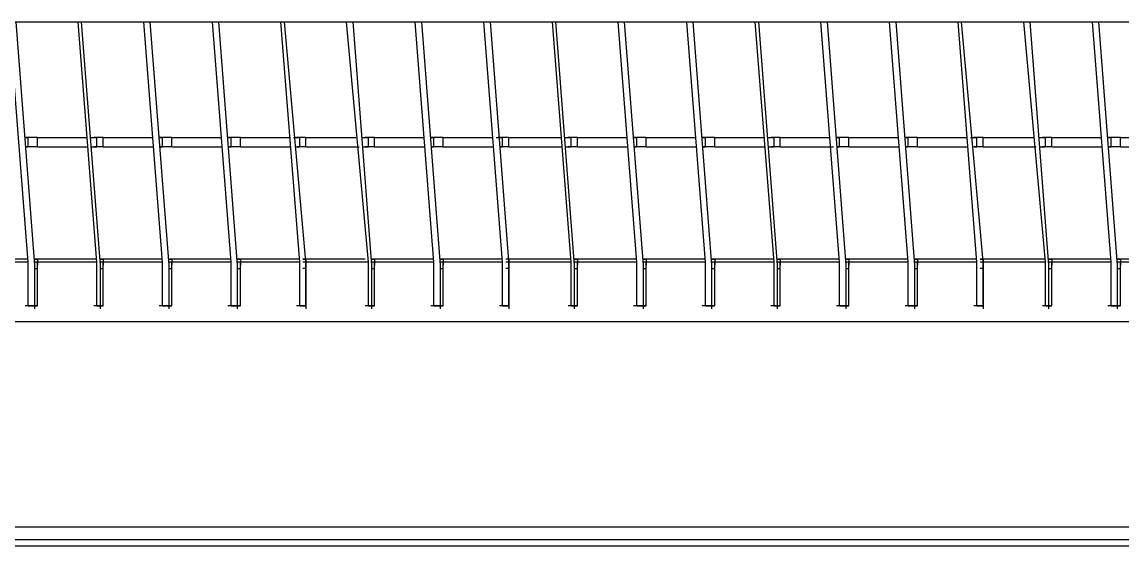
# Model space of a CAD drawing. Header units: inches. Extents: x 13215 to 16529, y 27038 to 34809.
# Drawn here: x 14314.6 to 14736.8, y 27547.4 to 27748.6 of the extents above; entities that cross this region are included whole.
import ezdxf

# ---------------------------------------------------------------- set-up
doc = ezdxf.new("R2010")
doc.units = ezdxf.units.IN
doc.header["$MEASUREMENT"] = 0
doc.layers.add('MAQUINAS', color=181, linetype='Continuous')

msp = doc.modelspace()

# ---------------------------------------------------------------- linework, layer by layer
at = {"layer": 'MAQUINAS'}
for points in [[(14179.24, 27748.64), (15400.96, 27748.64)], [(14316.99, 27656.41), (14309.8, 27748.64)], [(14312.19, 27748.64), (14319.38, 27655.22)], [(14343.34, 27656.41), (14336.15, 27748.64)], [(14337.35, 27748.64), (14344.53, 27655.22)], [(14368.49, 27656.41), (14361.3, 27748.64)], [(14363.7, 27748.64), (14370.89, 27655.22)], [(14394.84, 27656.41), (14387.65, 27748.64)], [(14390.05, 27748.64), (14397.24, 27655.22)], [(14421.19, 27656.41), (14414, 27748.64)], [(14415.2, 27748.64), (14423.59, 27655.22)], [(14447.54, 27656.41), (14439.16, 27748.64)], [(14441.55, 27748.64), (14448.74, 27655.22)], [(14472.7, 27656.41), (14465.51, 27748.64)], [(14467.9, 27748.64), (14475.09, 27655.22)], [(14499.05, 27656.41), (14491.86, 27748.64)], [(14494.25, 27748.64), (14501.44, 27655.22)], [(14525.4, 27656.41), (14518.21, 27748.64)], [(14519.41, 27748.64), (14526.59, 27655.22)], [(14550.55, 27656.41), (14543.36, 27748.64)], [(14545.76, 27748.64), (14552.95, 27655.22)], [(14576.9, 27656.41), (14569.71, 27748.64)], [(14572.11, 27748.64), (14579.3, 27655.22)], [(14603.25, 27656.41), (14596.06, 27748.64)], [(14597.26, 27748.64), (14604.45, 27655.22)], [(14628.4, 27656.41), (14621.22, 27748.64)], [(14623.61, 27748.64), (14630.8, 27655.22)], [(14654.76, 27656.41), (14647.57, 27748.64)], [(14649.96, 27748.64), (14657.15, 27655.22)], [(14681.11, 27656.41), (14673.92, 27748.64)], [(14675.12, 27748.64), (14683.5, 27655.22)], [(14707.46, 27656.41), (14699.07, 27748.64)], [(14701.47, 27748.64), (14708.65, 27655.22)], [(14732.61, 27656.41), (14725.42, 27748.64)], [(14727.82, 27748.64), (14735.01, 27655.22)], [(14320.58, 27704.32), (14315.79, 27704.32)], [(14315.79, 27704.32), (14316.99, 27704.32)], [(14316.99, 27700.73), (14316.99, 27704.32)], [(14320.58, 27704.32), (14339.74, 27704.32)], [(14320.58, 27700.73), (14320.58, 27704.32)], [(14340.94, 27704.32), (14343.34, 27704.32)], [(14345.73, 27704.32), (14342.14, 27704.32)], [(14343.34, 27700.73), (14343.34, 27704.32)], [(14345.73, 27704.32), (14364.9, 27704.32)], [(14345.73, 27700.73), (14345.73, 27704.32)], [(14372.08, 27704.32), (14367.29, 27704.32)], [(14367.29, 27704.32), (14368.49, 27704.32)], [(14368.49, 27700.73), (14368.49, 27704.32)], [(14372.08, 27704.32), (14391.25, 27704.32)], [(14372.08, 27700.73), (14372.08, 27704.32)], [(14398.43, 27704.32), (14393.64, 27704.32)], [(14393.64, 27704.32), (14394.84, 27704.32)], [(14394.84, 27700.73), (14394.84, 27704.32)], [(14398.43, 27704.32), (14417.6, 27704.32)], [(14398.43, 27700.73), (14398.43, 27704.32)], [(14418.8, 27704.32), (14421.19, 27704.32)], [(14423.59, 27704.32), (14419.99, 27704.32)], [(14421.19, 27700.73), (14421.19, 27704.32)], [(14423.59, 27704.32), (14442.75, 27704.32)], [(14423.59, 27700.73), (14423.59, 27704.32)], [(14445.15, 27704.32), (14447.54, 27704.32)], [(14449.94, 27704.32), (14446.34, 27704.32)], [(14447.54, 27700.73), (14447.54, 27704.32)], [(14449.94, 27704.32), (14469.1, 27704.32)], [(14449.94, 27700.73), (14449.94, 27704.32)], [(14476.29, 27704.32), (14471.5, 27704.32)], [(14471.5, 27704.32), (14472.7, 27704.32)], [(14472.7, 27700.73), (14472.7, 27704.32)], [(14476.29, 27704.32), (14495.45, 27704.32)], [(14476.29, 27700.73), (14476.29, 27704.32)], [(14496.65, 27704.32), (14499.05, 27704.32)], [(14501.44, 27704.32), (14497.85, 27704.32)], [(14499.05, 27700.73), (14499.05, 27704.32)], [(14501.44, 27704.32), (14521.8, 27704.32)], [(14501.44, 27700.73), (14501.44, 27704.32)], [(14523, 27704.32), (14525.4, 27704.32)], [(14527.79, 27704.32), (14524.2, 27704.32)], [(14525.4, 27700.73), (14525.4, 27704.32)], [(14527.79, 27704.32), (14546.96, 27704.32)], [(14527.79, 27700.73), (14527.79, 27704.32)], [(14554.14, 27704.32), (14549.35, 27704.32)], [(14549.35, 27704.32), (14550.55, 27704.32)], [(14550.55, 27700.73), (14550.55, 27704.32)], [(14554.14, 27704.32), (14573.31, 27704.32)], [(14554.14, 27700.73), (14554.14, 27704.32)], [(14580.49, 27704.32), (14575.7, 27704.32)], [(14575.7, 27704.32), (14576.9, 27704.32)], [(14576.9, 27700.73), (14576.9, 27704.32)], [(14580.49, 27704.32), (14599.66, 27704.32)], [(14580.49, 27700.73), (14580.49, 27704.32)], [(14600.86, 27704.32), (14603.25, 27704.32)], [(14605.65, 27704.32), (14602.05, 27704.32)], [(14603.25, 27700.73), (14603.25, 27704.32)], [(14605.65, 27704.32), (14624.81, 27704.32)], [(14605.65, 27700.73), (14605.65, 27704.32)], [(14632, 27704.32), (14627.21, 27704.32)], [(14627.21, 27704.32), (14628.4, 27704.32)], [(14628.4, 27700.73), (14628.4, 27704.32)], [(14632, 27704.32), (14651.16, 27704.32)], [(14632, 27700.73), (14632, 27704.32)], [(14658.35, 27704.32), (14653.56, 27704.32)], [(14653.56, 27704.32), (14654.76, 27704.32)], [(14654.76, 27700.73), (14654.76, 27704.32)], [(14658.35, 27704.32), (14677.51, 27704.32)], [(14658.35, 27700.73), (14658.35, 27704.32)], [(14678.71, 27704.32), (14681.11, 27704.32)], [(14683.5, 27704.32), (14679.91, 27704.32)], [(14681.11, 27700.73), (14681.11, 27704.32)], [(14683.5, 27704.32), (14702.67, 27704.32)], [(14683.5, 27700.73), (14683.5, 27704.32)], [(14705.06, 27704.32), (14707.46, 27704.32)], [(14709.85, 27704.32), (14706.26, 27704.32)], [(14707.46, 27700.73), (14707.46, 27704.32)], [(14709.85, 27704.32), (14729.02, 27704.32)], [(14709.85, 27700.73), (14709.85, 27704.32)], [(14736.2, 27704.32), (14731.41, 27704.32)], [(14731.41, 27704.32), (14732.61, 27704.32)], [(14732.61, 27700.73), (14732.61, 27704.32)], [(14736.2, 27704.32), (14755.37, 27704.32)], [(14736.2, 27700.73), (14736.2, 27704.32)], [(14320.58, 27700.73), (14315.79, 27700.73)], [(14315.79, 27700.73), (14316.99, 27700.73)], [(14320.58, 27700.73), (14339.74, 27700.73)], [(14340.94, 27700.73), (14343.34, 27700.73)], [(14345.73, 27700.73), (14342.14, 27700.73)], [(14345.73, 27700.73), (14364.9, 27700.73)], [(14372.08, 27700.73), (14367.29, 27700.73)], [(14367.29, 27700.73), (14368.49, 27700.73)], [(14372.08, 27700.73), (14391.25, 27700.73)], [(14398.43, 27700.73), (14393.64, 27700.73)], [(14393.64, 27700.73), (14394.84, 27700.73)], [(14398.43, 27700.73), (14417.6, 27700.73)], [(14423.59, 27700.73), (14419.99, 27700.73)], [(14419.99, 27700.73), (14421.19, 27700.73)], [(14423.59, 27700.73), (14443.95, 27700.73)], [(14445.15, 27700.73), (14447.54, 27700.73)], [(14449.94, 27700.73), (14446.34, 27700.73)], [(14449.94, 27700.73), (14469.1, 27700.73)], [(14476.29, 27700.73), (14471.5, 27700.73)], [(14471.5, 27700.73), (14472.7, 27700.73)], [(14476.29, 27700.73), (14495.45, 27700.73)], [(14501.44, 27700.73), (14497.85, 27700.73)], [(14497.85, 27700.73), (14499.05, 27700.73)], [(14501.44, 27700.73), (14521.8, 27700.73)], [(14523, 27700.73), (14525.4, 27700.73)], [(14527.79, 27700.73), (14524.2, 27700.73)], [(14527.79, 27700.73), (14546.96, 27700.73)], [(14554.14, 27700.73), (14549.35, 27700.73)], [(14549.35, 27700.73), (14550.55, 27700.73)], [(14554.14, 27700.73), (14573.31, 27700.73)], [(14580.49, 27700.73), (14575.7, 27700.73)], [(14575.7, 27700.73), (14576.9, 27700.73)], [(14580.49, 27700.73), (14599.66, 27700.73)], [(14600.86, 27700.73), (14603.25, 27700.73)], [(14605.65, 27700.73), (14602.05, 27700.73)], [(14605.65, 27700.73), (14626.01, 27700.73)], [(14632, 27700.73), (14627.21, 27700.73)], [(14627.21, 27700.73), (14628.4, 27700.73)], [(14632, 27700.73), (14651.16, 27700.73)], [(14658.35, 27700.73), (14653.56, 27700.73)], [(14653.56, 27700.73), (14654.76, 27700.73)], [(14658.35, 27700.73), (14677.51, 27700.73)], [(14683.5, 27700.73), (14679.91, 27700.73)], [(14679.91, 27700.73), (14681.11, 27700.73)], [(14683.5, 27700.73), (14703.86, 27700.73)], [(14705.06, 27700.73), (14707.46, 27700.73)], [(14709.85, 27700.73), (14706.26, 27700.73)], [(14709.85, 27700.73), (14729.02, 27700.73)], [(14736.2, 27700.73), (14731.41, 27700.73)], [(14731.41, 27700.73), (14732.61, 27700.73)], [(14736.2, 27700.73), (14755.37, 27700.73)], [(14316.99, 27657.61), (14293.03, 27657.61)], [(14316.99, 27656.41), (14293.03, 27656.41)], [(14316.99, 27639.65), (14316.99, 27656.41)], [(14343.34, 27657.61), (14319.38, 27657.61)], [(14319.38, 27657.61), (14320.58, 27657.61)], [(14319.38, 27656.41), (14319.38, 27638.45)], [(14343.34, 27656.41), (14319.38, 27656.41)], [(14320.58, 27657.61), (14320.58, 27655.22)], [(14320.58, 27639.65), (14320.58, 27656.41)], [(14343.34, 27639.65), (14343.34, 27656.41)], [(14368.49, 27657.61), (14344.53, 27657.61)], [(14344.53, 27657.61), (14345.73, 27657.61)], [(14344.53, 27656.41), (14344.53, 27638.45)], [(14368.49, 27656.41), (14344.53, 27656.41)], [(14345.73, 27657.61), (14345.73, 27655.22)], [(14345.73, 27639.65), (14345.73, 27656.41)], [(14368.49, 27639.65), (14368.49, 27656.41)], [(14394.84, 27657.61), (14370.89, 27657.61)], [(14370.89, 27657.61), (14372.08, 27657.61)], [(14370.89, 27656.41), (14370.89, 27638.45)], [(14394.84, 27656.41), (14370.89, 27656.41)], [(14372.08, 27657.61), (14372.08, 27655.22)], [(14372.08, 27639.65), (14372.08, 27656.41)], [(14394.84, 27639.65), (14394.84, 27656.41)], [(14421.19, 27657.61), (14397.24, 27657.61)], [(14397.24, 27657.61), (14398.43, 27657.61)], [(14397.24, 27656.41), (14397.24, 27638.45)], [(14421.19, 27656.41), (14397.24, 27656.41)], [(14398.43, 27657.61), (14398.43, 27655.22)], [(14398.43, 27639.65), (14398.43, 27656.41)], [(14421.19, 27639.65), (14421.19, 27656.41)], [(14446.34, 27657.61), (14422.39, 27657.61)], [(14422.39, 27657.61), (14423.59, 27657.61)], [(14447.54, 27656.41), (14422.39, 27656.41)], [(14423.59, 27657.61), (14423.59, 27655.22)], [(14423.59, 27656.41), (14423.59, 27638.45)], [(14423.59, 27639.65), (14423.59, 27656.41)], [(14447.54, 27639.65), (14447.54, 27656.41)], [(14472.7, 27657.61), (14448.74, 27657.61)], [(14448.74, 27657.61), (14449.94, 27657.61)], [(14448.74, 27656.41), (14448.74, 27638.45)], [(14472.7, 27656.41), (14448.74, 27656.41)], [(14449.94, 27657.61), (14449.94, 27655.22)], [(14449.94, 27639.65), (14449.94, 27656.41)], [(14472.7, 27639.65), (14472.7, 27656.41)], [(14499.05, 27657.61), (14475.09, 27657.61)], [(14475.09, 27657.61), (14476.29, 27657.61)], [(14475.09, 27656.41), (14475.09, 27638.45)], [(14499.05, 27656.41), (14475.09, 27656.41)], [(14476.29, 27657.61), (14476.29, 27655.22)], [(14476.29, 27639.65), (14476.29, 27656.41)], [(14499.05, 27639.65), (14499.05, 27656.41)], [(14525.4, 27657.61), (14500.24, 27657.61)], [(14501.44, 27657.61), (14500.24, 27657.61)], [(14525.4, 27656.41), (14500.24, 27656.41)], [(14501.44, 27657.61), (14501.44, 27655.22)], [(14501.44, 27656.41), (14501.44, 27638.45)], [(14501.44, 27639.65), (14501.44, 27656.41)], [(14525.4, 27639.65), (14525.4, 27656.41)], [(14550.55, 27657.61), (14526.59, 27657.61)], [(14526.59, 27657.61), (14527.79, 27657.61)], [(14526.59, 27656.41), (14526.59, 27638.45)], [(14550.55, 27656.41), (14526.59, 27656.41)], [(14527.79, 27657.61), (14527.79, 27655.22)], [(14527.79, 27639.65), (14527.79, 27656.41)], [(14550.55, 27639.65), (14550.55, 27656.41)], [(14576.9, 27657.61), (14552.95, 27657.61)], [(14552.95, 27657.61), (14554.14, 27657.61)], [(14552.95, 27656.41), (14552.95, 27638.45)], [(14576.9, 27656.41), (14552.95, 27656.41)], [(14554.14, 27657.61), (14554.14, 27655.22)], [(14554.14, 27639.65), (14554.14, 27656.41)], [(14576.9, 27639.65), (14576.9, 27656.41)], [(14603.25, 27657.61), (14579.3, 27657.61)], [(14579.3, 27657.61), (14580.49, 27657.61)], [(14579.3, 27656.41), (14579.3, 27638.45)], [(14603.25, 27656.41), (14579.3, 27656.41)], [(14580.49, 27657.61), (14580.49, 27655.22)], [(14580.49, 27639.65), (14580.49, 27656.41)], [(14603.25, 27639.65), (14603.25, 27656.41)], [(14628.4, 27657.61), (14604.45, 27657.61)], [(14604.45, 27657.61), (14605.65, 27657.61)], [(14604.45, 27656.41), (14604.45, 27638.45)], [(14628.4, 27656.41), (14604.45, 27656.41)], [(14605.65, 27657.61), (14605.65, 27655.22)], [(14605.65, 27639.65), (14605.65, 27656.41)], [(14628.4, 27639.65), (14628.4, 27656.41)], [(14654.76, 27657.61), (14630.8, 27657.61)], [(14630.8, 27657.61), (14632, 27657.61)], [(14630.8, 27656.41), (14630.8, 27638.45)], [(14654.76, 27656.41), (14630.8, 27656.41)], [(14632, 27657.61), (14632, 27655.22)], [(14632, 27639.65), (14632, 27656.41)], [(14654.76, 27639.65), (14654.76, 27656.41)], [(14681.11, 27657.61), (14657.15, 27657.61)], [(14657.15, 27657.61), (14658.35, 27657.61)], [(14657.15, 27656.41), (14657.15, 27638.45)], [(14681.11, 27656.41), (14657.15, 27656.41)], [(14658.35, 27657.61), (14658.35, 27655.22)], [(14658.35, 27639.65), (14658.35, 27656.41)], [(14681.11, 27639.65), (14681.11, 27656.41)], [(14707.46, 27657.61), (14682.3, 27657.61)], [(14682.3, 27657.61), (14683.5, 27657.61)], [(14707.46, 27656.41), (14682.3, 27656.41)], [(14683.5, 27657.61), (14683.5, 27655.22)], [(14683.5, 27656.41), (14683.5, 27638.45)], [(14683.5, 27639.65), (14683.5, 27656.41)], [(14707.46, 27639.65), (14707.46, 27656.41)], [(14732.61, 27657.61), (14708.65, 27657.61)], [(14708.65, 27657.61), (14709.85, 27657.61)], [(14708.65, 27656.41), (14708.65, 27638.45)], [(14732.61, 27656.41), (14708.65, 27656.41)], [(14709.85, 27657.61), (14709.85, 27655.22)], [(14709.85, 27639.65), (14709.85, 27656.41)], [(14732.61, 27639.65), (14732.61, 27656.41)], [(14758.96, 27657.61), (14735.01, 27657.61)], [(14735.01, 27657.61), (14736.2, 27657.61)], [(14735.01, 27656.41), (14735.01, 27638.45)], [(14758.96, 27656.41), (14735.01, 27656.41)], [(14736.2, 27657.61), (14736.2, 27655.22)], [(14736.2, 27639.65), (14736.2, 27656.41)], [(14319.38, 27654.02), (14320.58, 27654.02)], [(14344.53, 27654.02), (14345.73, 27654.02)], [(14370.89, 27654.02), (14372.08, 27654.02)], [(14397.24, 27654.02), (14398.43, 27654.02)], [(14423.59, 27654.02), (14422.39, 27654.02)], [(14448.74, 27654.02), (14449.94, 27654.02)], [(14475.09, 27654.02), (14476.29, 27654.02)], [(14501.44, 27654.02), (14500.24, 27654.02)], [(14526.59, 27654.02), (14527.79, 27654.02)], [(14552.95, 27654.02), (14554.14, 27654.02)], [(14579.3, 27654.02), (14580.49, 27654.02)], [(14604.45, 27654.02), (14605.65, 27654.02)], [(14630.8, 27654.02), (14632, 27654.02)], [(14657.15, 27654.02), (14658.35, 27654.02)], [(14683.5, 27654.02), (14682.3, 27654.02)], [(14708.65, 27654.02), (14709.85, 27654.02)], [(14735.01, 27654.02), (14736.2, 27654.02)], [(14319.38, 27639.65), (14315.79, 27639.65)], [(14316.99, 27639.65), (14315.79, 27639.65)], [(14316.99, 27639.65), (14320.58, 27639.65)], [(14320.58, 27639.65), (14319.38, 27639.65)], [(14344.53, 27639.65), (14342.14, 27639.65)], [(14343.34, 27639.65), (14342.14, 27639.65)], [(14343.34, 27639.65), (14345.73, 27639.65)], [(14345.73, 27639.65), (14344.53, 27639.65)], [(14370.89, 27639.65), (14367.29, 27639.65)], [(14368.49, 27639.65), (14367.29, 27639.65)], [(14368.49, 27639.65), (14372.08, 27639.65)], [(14372.08, 27639.65), (14370.89, 27639.65)], [(14397.24, 27639.65), (14393.64, 27639.65)], [(14394.84, 27639.65), (14393.64, 27639.65)], [(14394.84, 27639.65), (14398.43, 27639.65)], [(14398.43, 27639.65), (14397.24, 27639.65)], [(14423.59, 27639.65), (14419.99, 27639.65)], [(14421.19, 27639.65), (14419.99, 27639.65)], [(14421.19, 27639.65), (14423.59, 27639.65)], [(14423.59, 27639.65), (14422.39, 27639.65)], [(14448.74, 27639.65), (14446.34, 27639.65)], [(14447.54, 27639.65), (14446.34, 27639.65)], [(14447.54, 27639.65), (14449.94, 27639.65)], [(14449.94, 27639.65), (14448.74, 27639.65)], [(14475.09, 27639.65), (14471.5, 27639.65)], [(14472.7, 27639.65), (14471.5, 27639.65)], [(14472.7, 27639.65), (14476.29, 27639.65)], [(14476.29, 27639.65), (14475.09, 27639.65)], [(14501.44, 27639.65), (14497.85, 27639.65)], [(14499.05, 27639.65), (14497.85, 27639.65)], [(14499.05, 27639.65), (14501.44, 27639.65)], [(14501.44, 27639.65), (14500.24, 27639.65)], [(14526.59, 27639.65), (14524.2, 27639.65)], [(14525.4, 27639.65), (14524.2, 27639.65)], [(14525.4, 27639.65), (14527.79, 27639.65)], [(14527.79, 27639.65), (14526.59, 27639.65)], [(14552.95, 27639.65), (14549.35, 27639.65)], [(14550.55, 27639.65), (14549.35, 27639.65)], [(14550.55, 27639.65), (14554.14, 27639.65)], [(14554.14, 27639.65), (14552.95, 27639.65)], [(14579.3, 27639.65), (14575.7, 27639.65)], [(14576.9, 27639.65), (14575.7, 27639.65)], [(14576.9, 27639.65), (14580.49, 27639.65)], [(14580.49, 27639.65), (14579.3, 27639.65)], [(14604.45, 27639.65), (14602.05, 27639.65)], [(14603.25, 27639.65), (14602.05, 27639.65)], [(14603.25, 27639.65), (14605.65, 27639.65)], [(14605.65, 27639.65), (14604.45, 27639.65)], [(14630.8, 27639.65), (14627.21, 27639.65)], [(14628.4, 27639.65), (14627.21, 27639.65)], [(14628.4, 27639.65), (14632, 27639.65)], [(14632, 27639.65), (14630.8, 27639.65)], [(14657.15, 27639.65), (14653.56, 27639.65)], [(14654.76, 27639.65), (14653.56, 27639.65)], [(14654.76, 27639.65), (14658.35, 27639.65)], [(14658.35, 27639.65), (14657.15, 27639.65)], [(14683.5, 27639.65), (14679.91, 27639.65)], [(14681.11, 27639.65), (14679.91, 27639.65)], [(14681.11, 27639.65), (14683.5, 27639.65)], [(14683.5, 27639.65), (14682.3, 27639.65)], [(14708.65, 27639.65), (14706.26, 27639.65)], [(14707.46, 27639.65), (14706.26, 27639.65)], [(14707.46, 27639.65), (14709.85, 27639.65)], [(14709.85, 27639.65), (14708.65, 27639.65)], [(14735.01, 27639.65), (14731.41, 27639.65)], [(14732.61, 27639.65), (14731.41, 27639.65)], [(14732.61, 27639.65), (14736.2, 27639.65)], [(14736.2, 27639.65), (14735.01, 27639.65)], [(13902.56, 27633.66), (14943.42, 27633.66)], [(14943.42, 27554.6), (13813.93, 27554.6)], [(14943.42, 27549.81), (13813.93, 27549.81)], [(14895.51, 27547.42), (13813.93, 27547.42)]]:
    msp.add_lwpolyline(points, dxfattribs=at)

doc.saveas('drawing.dxf')
